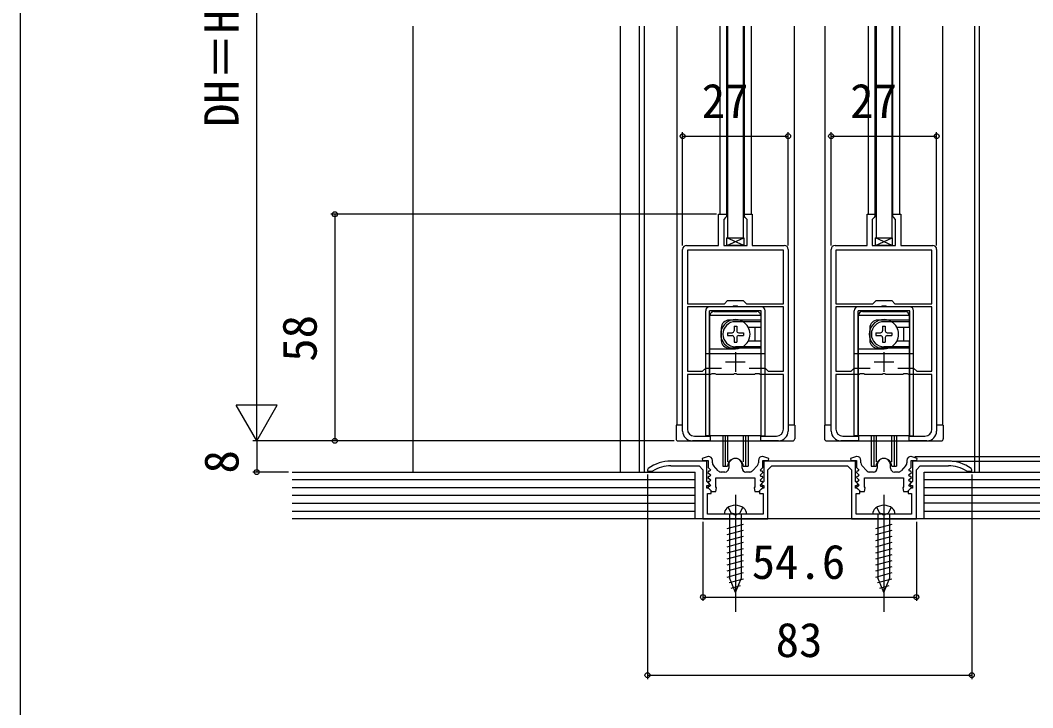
# Model space of a CAD drawing. Units: millimetres, scale not verified. Extents: x -525 to 525, y -783 to 779.
# Drawn here: x -525 to -265.9, y -594.5 to -418.5 of the extents above; entities that cross this region are included whole.
import ezdxf
from ezdxf.enums import TextEntityAlignment as Align

# ---------------------------------------------------------------- set-up
doc = ezdxf.new("R2010")
doc.units = ezdxf.units.MM
doc.header["$LTSCALE"] = 4
for name, color, linetype in [('0-2_YKK_11', 7, 'Continuous'), ('0-3_YKK_12', 2, 'Continuous'), ('0-4_YKK_13', 4, 'Continuous'), ('0-6_YKK_D', 6, 'Continuous'), ('0-7_YKK_ZWAK', 7, 'Continuous'), ('0-8_YSS_K', 3, 'Continuous'), ('0-9_YSS_KE', 3, 'Continuous')]:
    doc.layers.add(name, color=color, linetype=linetype)
doc.styles.add('ＭＳ ゴシック', font='')
doc.styles.get('ＭＳ ゴシック').set_extended_font_data('MS Gothic')

msp = doc.modelspace()

# ---------------------------------------------------------------- linework, layer by layer
at = {"layer": '0-2_YKK_11'}
for p, q in [((-355.499, -523.7), (-355.499, -477.2)), ((-328.499, -477.2), (-328.499, -523.7)), ((-317.499, -523.7), (-317.499, -477.2)), ((-290.499, -477.2), (-290.499, -523.7)), ((-341.999, -503.5), (-341.999, -508.5)), ((-303.999, -503.5), (-303.999, -508.5)), ((-344.499, -506), (-339.499, -506)), ((-306.499, -506), (-301.499, -506)), ((-347.9, -531.816), (-347.9, -531.2)), ((-346.398, -533.869), (-347.643, -532.485)), ((-343.7, -532.4), (-343.7, -533.2)), ((-340.3, -533.2), (-340.3, -532.4)), ((-336.357, -532.485), (-337.602, -533.869)), ((-336.1, -531.2), (-336.1, -531.816)), ((-309.9, -531.816), (-309.9, -531.2)), ((-308.398, -533.869), (-309.643, -532.485)), ((-305.7, -532.4), (-305.7, -533.2)), ((-302.3, -533.2), (-302.3, -532.4)), ((-298.357, -532.485), (-299.602, -533.869)), ((-298.1, -531.2), (-298.1, -531.816)), ((-344.7, -534.2), (-345.655, -534.2)), ((-338.345, -534.2), (-339.3, -534.2)), ((-306.7, -534.2), (-307.655, -534.2)), ((-300.345, -534.2), (-301.3, -534.2))]:
    msp.add_line(p, q, dxfattribs=at)
for points in [[(-354.499, -476.2), (-346.299, -476.2), (-346.299, -468.2), (-344.299, -468.2), (-344.299, -468.8), (-344.499, -469), (-344.999, -469.5), (-344.999, -476.2), (-338.999, -476.2), (-338.999, -469.5), (-339.499, -469), (-339.699, -468.8), (-339.699, -468.2), (-337.699, -468.2), (-337.699, -476.2), (-329.499, -476.2)], [(-316.499, -476.2), (-308.299, -476.2), (-308.299, -468.2), (-306.299, -468.2), (-306.299, -468.8), (-306.499, -469), (-306.999, -469.5), (-306.999, -476.2), (-300.999, -476.2), (-300.999, -469.5), (-301.499, -469), (-301.699, -468.8), (-301.699, -468.2), (-299.699, -468.2), (-299.699, -476.2), (-291.499, -476.2)], [(-338.466, -507.6), (-334.399, -507.6), (-333.599, -508.4), (-329.699, -508.4), (-329.699, -491.9), (-341.257, -491.9), (-341.535, -491.713), (-342.462, -491.713), (-342.74, -491.9), (-354.299, -491.9), (-354.299, -508.4), (-350.399, -508.4), (-349.599, -507.6), (-345.531, -507.6)], [(-300.466, -507.6), (-296.399, -507.6), (-295.599, -508.4), (-291.699, -508.4), (-291.699, -491.9), (-303.257, -491.9), (-303.535, -491.713), (-304.462, -491.713), (-304.74, -491.9), (-316.299, -491.9), (-316.299, -508.4), (-312.399, -508.4), (-311.599, -507.6), (-307.531, -507.6)], [(-329.699, -523.2), (-329.699, -509.2), (-335.657, -509.2), (-335.935, -509.013), (-336.862, -509.013), (-337.14, -509.2), (-341.54, -509.2), (-341.724, -509.08), (-342.274, -509.08), (-342.457, -509.2), (-346.857, -509.2), (-347.135, -509.013), (-348.062, -509.013), (-348.34, -509.2), (-354.299, -509.2), (-354.299, -523.2)], [(-291.699, -523.2), (-291.699, -509.2), (-297.657, -509.2), (-297.935, -509.013), (-298.862, -509.013), (-299.14, -509.2), (-303.54, -509.2), (-303.724, -509.08), (-304.274, -509.08), (-304.457, -509.2), (-308.857, -509.2), (-309.135, -509.013), (-310.062, -509.013), (-310.34, -509.2), (-316.299, -509.2), (-316.299, -523.2)], [(-352.499, -525), (-348.499, -525), (-348.499, -526.2), (-352.999, -526.2)], [(-330.999, -526.2), (-335.499, -526.2), (-335.499, -525), (-331.499, -525)], [(-314.499, -525), (-310.499, -525), (-310.499, -526.2), (-314.999, -526.2)], [(-292.999, -526.2), (-297.499, -526.2), (-297.499, -525), (-293.499, -525)], [(-348.9, -530.2), (-349, -530.2), (-350.533, -530.692), (-350.453, -531.2), (-349, -531.2), (-349, -533.001), (-348.389, -533.612), (-348.549, -534), (-348.912, -534), (-349.026, -534.275), (-348.389, -534.912), (-348.549, -535.3), (-348.912, -535.3), (-349.026, -535.575), (-348.389, -536.212), (-348.549, -536.6), (-348.912, -536.6), (-349.026, -536.875), (-348.389, -537.512), (-348.549, -537.9), (-348.912, -537.9), (-349.026, -538.174), (-348, -539.2), (-347, -539.2), (-346.812, -538.236), (-347, -537.958), (-347, -535.7)], [(-347, -535.7), (-337, -535.7), (-337, -537.958), (-337.187, -538.236), (-337, -539.2), (-336, -539.2), (-334.974, -538.174), (-335.088, -537.9), (-335.451, -537.9), (-335.611, -537.512), (-334.974, -536.875), (-335.088, -536.6), (-335.451, -536.6), (-335.611, -536.212), (-334.974, -535.575), (-335.088, -535.3), (-335.451, -535.3), (-335.611, -534.912), (-334.974, -534.275), (-335.088, -534), (-335.451, -534), (-335.611, -533.612), (-335, -533.001), (-335, -531.2), (-333.547, -531.2), (-333.467, -530.692), (-335, -530.2), (-335.1, -530.2)], [(-310.9, -530.2), (-311, -530.2), (-312.533, -530.692), (-312.453, -531.2), (-311, -531.2), (-311, -533.001), (-310.389, -533.612), (-310.549, -534), (-310.912, -534), (-311.026, -534.275), (-310.389, -534.912), (-310.549, -535.3), (-310.912, -535.3), (-311.026, -535.575), (-310.389, -536.212), (-310.549, -536.6), (-310.912, -536.6), (-311.026, -536.875), (-310.389, -537.512), (-310.549, -537.9), (-310.912, -537.9), (-311.026, -538.174), (-310, -539.2), (-309, -539.2), (-308.812, -538.236), (-309, -537.958), (-309, -535.7)], [(-309, -535.7), (-299, -535.7), (-299, -537.958), (-299.187, -538.236), (-299, -539.2), (-298, -539.2), (-296.974, -538.174), (-297.088, -537.9), (-297.451, -537.9), (-297.611, -537.512), (-296.974, -536.875), (-297.088, -536.6), (-297.451, -536.6), (-297.611, -536.212), (-296.974, -535.575), (-297.088, -535.3), (-297.451, -535.3), (-297.611, -534.912), (-296.974, -534.275), (-297.088, -534), (-297.451, -534), (-297.611, -533.612), (-297, -533.001), (-297, -531.2), (-295.547, -531.2), (-295.467, -530.692), (-297, -530.2), (-297.1, -530.2)], [(-364.289, -533.246), (-364.5, -533.654), (-364.5, -534), (-363.35, -534), (-363.19, -533.954)], [(-311.3, -531.4), (-334.7, -531.4), (-334.7, -536.6), (-335.334, -537.234), (-335.183, -537.6), (-334.7, -537.6), (-334.7, -538.3), (-335.1, -538.3), (-335.8, -539), (-335.8, -539.7), (-334.9, -539.7), (-334.9, -545), (-341.542, -545), (-341.725, -545.12), (-342.275, -545.12), (-342.458, -545), (-349.1, -545), (-349.1, -539.7), (-348.2, -539.7), (-348.2, -539), (-348.9, -538.3), (-349.3, -538.3), (-349.3, -537.6), (-348.817, -537.6), (-348.666, -537.234), (-349.3, -536.6), (-349.3, -531.4), (-358.5, -531.4)], [(-358.5, -532.6), (-351.3, -532.6), (-350.3, -533.6), (-350.3, -546.2), (-333.7, -546.2), (-333.7, -533.6), (-332.7, -532.6), (-313.3, -532.6), (-312.3, -533.6), (-312.3, -546.2), (-295.7, -546.2), (-295.7, -533.6), (-294.7, -532.6), (-287.5, -532.6)], [(-287.5, -531.4), (-296.7, -531.4), (-296.7, -536.6), (-297.334, -537.234), (-297.183, -537.6), (-296.7, -537.6), (-296.7, -538.3), (-297.1, -538.3), (-297.8, -539), (-297.8, -539.7), (-296.9, -539.7), (-296.9, -545), (-303.542, -545), (-303.725, -545.12), (-304.275, -545.12), (-304.458, -545), (-311.1, -545), (-311.1, -539.7), (-310.2, -539.7), (-310.2, -539), (-310.9, -538.3), (-311.3, -538.3), (-311.3, -537.6), (-310.817, -537.6), (-310.666, -537.234), (-311.3, -536.6), (-311.3, -531.4)], [(-282.81, -533.954), (-282.65, -534), (-281.5, -534), (-281.5, -533.654), (-281.711, -533.246)]]:
    msp.add_lwpolyline(points, dxfattribs=at)
for points in [[(-329.699, -477.4), (-354.299, -477.4), (-354.299, -491.1), (-344.799, -491.1), (-343.999, -490.3), (-339.999, -490.3), (-339.199, -491.1), (-329.699, -491.1)], [(-291.699, -477.4), (-316.299, -477.4), (-316.299, -491.1), (-306.799, -491.1), (-305.999, -490.3), (-301.999, -490.3), (-301.199, -491.1), (-291.699, -491.1)]]:
    msp.add_lwpolyline(points, close=True, dxfattribs=at)
for centre, radius, start, end in [((-354.499, -477.2), 1, 90.00001, 179.99999), ((-329.499, -477.2), 1, 0.00001, 89.99999), ((-316.499, -477.2), 1, 90.00001, 179.99999), ((-291.499, -477.2), 1, 0.00001, 89.99999), ((-352.499, -523.2), 1.8, 180.00001, 269.99999), ((-331.499, -523.2), 1.8, 270.00001, 359.99999), ((-314.499, -523.2), 1.8, 180.00001, 269.99999), ((-293.499, -523.2), 1.8, 270.00001, 359.99999), ((-352.999, -523.7), 2.5, 180.00001, 269.99999), ((-330.999, -523.7), 2.5, 270.00001, 359.99999), ((-314.999, -523.7), 2.5, 180.00001, 269.99999), ((-292.999, -523.7), 2.5, 270.00001, 359.99999), ((-348.9, -531.2), 1, 0.00001, 89.99999), ((-342, -532.4), 1.7, 359.99999, 180.00001), ((-335.1, -531.2), 1, 90.00001, 179.99999), ((-310.9, -531.2), 1, 0.00001, 89.99999), ((-304, -532.4), 1.7, 359.99999, 180.00001), ((-297.1, -531.2), 1, 90.00001, 179.99999), ((-358.5, -541.4), 10, 90, 125.37654), ((-358.5, -541.4), 8.8, 89.99999, 122.20423), ((-346.9, -531.816), 1, 180.00001, 221.98721), ((-344.7, -533.2), 1, 270.00001, 359.99999), ((-339.3, -533.2), 1, 180.00001, 269.99999), ((-337.1, -531.816), 1, 318.01279, 359.99999), ((-308.9, -531.816), 1, 180.00001, 221.98721), ((-306.7, -533.2), 1, 270.00001, 359.99999), ((-301.3, -533.2), 1, 180.00001, 269.99999), ((-299.1, -531.816), 1, 318.01279, 359.99999), ((-287.5, -541.4), 10, 54.62346, 90), ((-287.5, -541.4), 8.8, 57.79577, 90.00001), ((-345.655, -533.2), 1, 221.98723, 270.00001), ((-338.345, -533.2), 1, 269.99999, 318.01277), ((-307.655, -533.2), 1, 221.98723, 270.00001), ((-300.345, -533.2), 1, 269.99999, 318.01277)]:
    msp.add_arc(centre, radius, start, end, dxfattribs=at)
at = {"layer": '0-3_YKK_12'}
for p, q in [((-366.502, -534.2), (-366.502, -420.03)), ((-365.302, -534.2), (-365.302, -420.03)), ((-356.999, -420.03), (-356.999, -522.2)), ((-345.999, -420.03), (-345.999, -468.242)), ((-344.299, -420.03), (-344.299, -468.8)), ((-339.699, -468.75), (-339.699, -420.03)), ((-337.999, -420.03), (-337.999, -468.242)), ((-326.999, -420.03), (-326.999, -522.2)), ((-318.999, -522.2), (-318.999, -420.03)), ((-307.999, -420.03), (-307.999, -468.242)), ((-306.299, -420.03), (-306.299, -468.8)), ((-301.699, -468.7), (-301.699, -420.03)), ((-299.999, -420.03), (-299.999, -468.242)), ((-288.999, -420.03), (-288.999, -522.2)), ((-280.699, -534.2), (-280.699, -420.03)), ((-279.499, -534.2), (-279.499, -420.03))]:
    msp.add_line(p, q, dxfattribs=at)
at = {"layer": '0-4_YKK_13'}
for p, q in [((-343.999, -420.03), (-343.999, -474.2)), ((-339.999, -420.03), (-339.999, -474.2)), ((-305.996, -420.03), (-305.996, -474.2)), ((-301.999, -420.03), (-301.999, -474.2)), ((-301.996, -420.03), (-301.996, -474.2)), ((-344.15, -476.2), (-339.848, -474.2)), ((-339.848, -476.2), (-344.15, -474.2)), ((-343.999, -474.2), (-339.999, -474.2)), ((-306.15, -476.2), (-301.848, -474.2)), ((-301.848, -476.2), (-306.15, -474.2)), ((-305.999, -474.2), (-301.999, -474.2)), ((-335.402, -491.9), (-348.602, -491.9)), ((-297.402, -491.9), (-310.602, -491.9)), ((-349.602, -524.9), (-349.602, -492.9)), ((-335.402, -492.9), (-348.602, -492.9)), ((-348.602, -524.9), (-348.602, -492.9)), ((-348.502, -524.9), (-348.502, -494.1)), ((-335.502, -494.1), (-348.502, -494.1)), ((-347.502, -493.1), (-336.502, -493.1)), ((-335.502, -494.1), (-335.502, -497.15)), ((-335.402, -524.9), (-335.402, -492.9)), ((-334.402, -524.9), (-334.402, -492.9)), ((-311.602, -524.9), (-311.602, -492.9)), ((-297.402, -492.9), (-310.602, -492.9)), ((-310.602, -524.9), (-310.602, -492.9)), ((-310.502, -524.9), (-310.502, -494.1)), ((-297.502, -494.1), (-310.502, -494.1)), ((-309.502, -493.1), (-298.502, -493.1)), ((-297.502, -494.1), (-297.502, -497.15)), ((-297.402, -524.9), (-297.402, -492.9)), ((-296.402, -524.9), (-296.402, -492.9)), ((-348.602, -495.8), (-348.502, -495.9)), ((-348.502, -497.314), (-348.602, -497.214)), ((-345.602, -497.3), (-345.602, -500.5)), ((-335.502, -495.3), (-343.602, -495.3)), ((-342.352, -496.85), (-341.652, -496.85)), ((-342.352, -496.85), (-342.352, -498.05)), ((-335.502, -495.7), (-342.002, -495.7)), ((-341.652, -496.85), (-341.652, -498.05)), ((-335.502, -497.15), (-338.685, -497.15)), ((-337.002, -497.4), (-337.002, -500.4)), ((-335.502, -495.499), (-335.402, -495.4)), ((-335.402, -495.8), (-335.502, -495.9)), ((-310.602, -495.8), (-310.502, -495.9)), ((-310.502, -497.314), (-310.602, -497.214)), ((-307.602, -497.3), (-307.602, -500.5)), ((-297.502, -495.3), (-305.602, -495.3)), ((-304.352, -496.85), (-303.652, -496.85)), ((-304.352, -496.85), (-304.352, -498.05)), ((-297.502, -495.7), (-304.002, -495.7)), ((-303.652, -496.85), (-303.652, -498.05)), ((-297.502, -497.15), (-300.685, -497.15)), ((-299.002, -497.4), (-299.002, -500.4)), ((-297.502, -495.499), (-297.402, -495.4)), ((-297.402, -495.8), (-297.502, -495.9)), ((-344.052, -498.55), (-344.052, -499.25)), ((-344.052, -498.55), (-342.852, -498.55)), ((-344.052, -499.25), (-342.852, -499.25)), ((-342.352, -499.75), (-342.352, -500.95)), ((-341.652, -499.75), (-341.652, -500.95)), ((-341.152, -498.55), (-339.952, -498.55)), ((-341.152, -499.25), (-339.952, -499.25)), ((-339.952, -498.55), (-339.952, -499.25)), ((-306.052, -498.55), (-306.052, -499.25)), ((-306.052, -498.55), (-304.852, -498.55)), ((-306.052, -499.25), (-304.852, -499.25)), ((-304.352, -499.75), (-304.352, -500.95)), ((-303.652, -499.75), (-303.652, -500.95)), ((-303.152, -498.55), (-301.952, -498.55)), ((-303.152, -499.25), (-301.952, -499.25)), ((-301.952, -498.55), (-301.952, -499.25)), ((-348.502, -500.486), (-348.602, -500.586)), ((-348.602, -502), (-348.502, -501.9)), ((-335.502, -502.5), (-343.602, -502.5)), ((-342.352, -500.95), (-341.652, -500.95)), ((-335.502, -502.1), (-342.002, -502.1)), ((-342.002, -502.1), (-342.002, -502.7)), ((-335.502, -500.65), (-338.685, -500.65)), ((-335.502, -500.65), (-335.502, -524.9)), ((-335.402, -502), (-335.502, -501.9)), ((-335.502, -502.301), (-335.402, -502.4)), ((-310.502, -500.486), (-310.602, -500.586)), ((-310.602, -502), (-310.502, -501.9)), ((-297.502, -502.5), (-305.602, -502.5)), ((-304.352, -500.95), (-303.652, -500.95)), ((-297.502, -502.1), (-304.002, -502.1)), ((-304.002, -502.1), (-304.002, -502.7)), ((-297.502, -500.65), (-300.685, -500.65)), ((-297.502, -500.65), (-297.502, -524.9)), ((-297.402, -502), (-297.502, -501.9)), ((-297.502, -502.301), (-297.402, -502.4)), ((-348.602, -503.9), (-349.602, -503.9)), ((-342.002, -502.7), (-348.502, -502.7)), ((-335.502, -503.9), (-348.502, -503.9)), ((-334.402, -503.9), (-335.402, -503.9)), ((-310.602, -503.9), (-311.602, -503.9)), ((-304.002, -502.7), (-310.502, -502.7)), ((-297.502, -503.9), (-310.502, -503.9)), ((-296.402, -503.9), (-297.402, -503.9)), ((-348.602, -515.9), (-348.502, -516)), ((-335.402, -515.9), (-335.502, -516)), ((-310.602, -515.9), (-310.502, -516)), ((-297.402, -515.9), (-297.502, -516)), ((-357.199, -522.2), (-357.199, -525.7)), ((-355.499, -522.2), (-357.199, -522.2)), ((-326.799, -522.2), (-328.499, -522.2)), ((-326.799, -522.2), (-326.799, -525.7)), ((-319.199, -522.2), (-319.199, -525.7)), ((-317.499, -522.2), (-319.199, -522.2)), ((-288.799, -522.2), (-290.499, -522.2)), ((-288.799, -522.2), (-288.799, -525.7)), ((-348.602, -524.9), (-349.602, -524.9)), ((-348.502, -523.8), (-348.602, -523.9)), ((-335.502, -524.9), (-348.502, -524.9)), ((-345.252, -524.9), (-345.252, -532.7)), ((-344.602, -524.9), (-344.602, -532.7)), ((-343.979, -524.9), (-343.979, -531.577)), ((-340.024, -524.9), (-340.024, -531.577)), ((-339.402, -524.9), (-339.402, -532.7)), ((-338.752, -524.9), (-338.752, -532.7)), ((-335.502, -523.8), (-335.402, -523.9)), ((-335.402, -524.9), (-334.402, -524.9)), ((-310.602, -524.9), (-311.602, -524.9)), ((-310.502, -523.8), (-310.602, -523.9)), ((-297.502, -524.9), (-310.502, -524.9)), ((-307.252, -524.9), (-307.252, -532.7)), ((-306.602, -524.9), (-306.602, -532.7)), ((-305.979, -524.9), (-305.979, -531.577)), ((-302.024, -524.9), (-302.024, -531.577)), ((-301.402, -524.9), (-301.402, -532.7)), ((-300.752, -524.9), (-300.752, -532.7)), ((-297.502, -523.8), (-297.402, -523.9)), ((-297.402, -524.9), (-296.402, -524.9)), ((-356.699, -526.2), (-327.299, -526.2)), ((-318.699, -526.2), (-289.299, -526.2)), ((-345.252, -532.7), (-344.002, -532.7)), ((-340.002, -532.7), (-338.752, -532.7)), ((-307.252, -532.7), (-306.002, -532.7)), ((-302.002, -532.7), (-300.752, -532.7)), ((-342, -540), (-342, -570)), ((-304, -540), (-304, -570)), ((-343.85, -543.247), (-343.115, -544.722)), ((-340.15, -543.247), (-340.885, -544.722)), ((-305.85, -543.247), (-305.115, -544.722)), ((-302.15, -543.247), (-302.885, -544.722)), ((-339.15, -545), (-344.85, -545)), ((-343.55, -545), (-343.55, -561.258)), ((-342, -545), (-343.115, -544.722)), ((-342, -545), (-340.885, -544.722)), ((-340.45, -561.258), (-340.45, -545)), ((-301.15, -545), (-306.85, -545)), ((-305.55, -545), (-305.55, -561.258)), ((-304, -545), (-305.115, -544.722)), ((-304, -545), (-302.885, -544.722)), ((-302.45, -561.258), (-302.45, -545)), ((-344.1, -548.64), (-339.9, -547.515)), ((-344.1, -550.193), (-339.9, -549.068)), ((-306.1, -548.64), (-301.9, -547.515)), ((-306.1, -550.193), (-301.9, -549.068)), ((-344.1, -551.746), (-339.9, -550.621)), ((-306.1, -551.746), (-301.9, -550.621)), ((-344.1, -553.299), (-339.9, -552.174)), ((-344.1, -554.852), (-339.9, -553.726)), ((-306.1, -553.299), (-301.9, -552.174)), ((-306.1, -554.852), (-301.9, -553.726)), ((-344.1, -556.405), (-339.9, -555.279)), ((-344.1, -557.958), (-339.9, -556.832)), ((-306.1, -556.405), (-301.9, -555.279)), ((-306.1, -557.958), (-301.9, -556.832)), ((-344.1, -559.511), (-339.9, -558.385)), ((-306.1, -559.511), (-301.9, -558.385)), ((-344.1, -561.063), (-339.9, -559.938)), ((-343.634, -562.492), (-339.958, -561.506)), ((-342, -565), (-343.55, -561.258)), ((-342, -565), (-340.45, -561.258)), ((-306.1, -561.063), (-301.9, -559.938)), ((-305.634, -562.492), (-301.958, -561.506)), ((-304, -565), (-305.55, -561.258)), ((-304, -565), (-302.45, -561.258)), ((-343.055, -563.889), (-340.681, -563.253)), ((-305.055, -563.889), (-302.681, -563.253))]:
    msp.add_line(p, q, dxfattribs=at)
for points in [[(-339.848, -474.2), (-339.848, -476.2), (-344.15, -476.2), (-344.15, -474.2)], [(-301.848, -474.2), (-301.848, -476.2), (-306.15, -476.2), (-306.15, -474.2)]]:
    msp.add_lwpolyline(points, close=True, dxfattribs=at)
for centre, radius, start, end in [((-348.602, -492.9), 1, 90, 180), ((-335.402, -492.9), 1, 0, 90), ((-310.602, -492.9), 1, 90, 180), ((-297.402, -492.9), 1, 0, 90), ((-347.502, -494.1), 1, 90, 180), ((-336.502, -494.1), 1, 0, 90), ((-309.502, -494.1), 1, 90, 180), ((-298.502, -494.1), 1, 0, 90), ((-342.002, -498.9), 3.75, 58.57609, 301.42391), ((-343.602, -497.3), 2, 90, 180), ((-342.002, -498.9), 3.2, 90, 270), ((-342.002, -498.9), 3.75, 301.42391, 58.57609), ((-336.002, -497.4), 1, 165.52249, 180), ((-304.002, -498.9), 3.75, 58.57609, 301.42391), ((-305.602, -497.3), 2, 90, 180), ((-304.002, -498.9), 3.2, 90, 270), ((-304.002, -498.9), 3.75, 301.42391, 58.57609), ((-298.002, -497.4), 1, 165.52249, 180), ((-342.852, -498.05), 0.5, 270, 0), ((-342.852, -499.75), 0.5, 0, 90), ((-341.152, -498.05), 0.5, 180, 270), ((-341.152, -499.75), 0.5, 90, 180), ((-304.852, -498.05), 0.5, 270, 0), ((-304.852, -499.75), 0.5, 0, 90), ((-303.152, -498.05), 0.5, 180, 270), ((-303.152, -499.75), 0.5, 90, 180), ((-343.602, -500.5), 2, 180, 270), ((-336.002, -500.4), 1, 180, 194.47751), ((-305.602, -500.5), 2, 180, 270), ((-298.002, -500.4), 1, 180, 194.47751), ((-356.699, -525.7), 0.5, 180, 270), ((-327.299, -525.7), 0.5, 270, 0), ((-318.699, -525.7), 0.5, 180, 270), ((-289.299, -525.7), 0.5, 270, 0), ((-342.002, -532.7), 2, 360, 180), ((-304.002, -532.7), 2, 360, 180), ((-342.951, -544.94), 1.9, 129.34333, 181.81089), ((-342, -546.1), 3.4, 50.65667, 129.34333), ((-341.049, -544.94), 1.9, 358.18911, 50.65667), ((-304.951, -544.94), 1.9, 129.34333, 181.81089), ((-304, -546.1), 3.4, 50.65667, 129.34333), ((-303.049, -544.94), 1.9, 358.18911, 50.65667)]:
    msp.add_arc(centre, radius, start, end, dxfattribs=at)
at = {"layer": '0-6_YKK_D'}
for p, q in [((-464.5, -515.7), (-464.5, -289.699)), ((-355.499, -476.2), (-355.499, -447.2)), ((-355.499, -448.2), (-328.499, -448.2)), ((-328.499, -476.2), (-328.499, -447.2)), ((-317.499, -476.2), (-317.499, -447.2)), ((-317.499, -448.2), (-290.499, -448.2)), ((-290.499, -476.2), (-290.499, -447.2)), ((-346.799, -468.2), (-445.5, -468.2)), ((-444.5, -468.2), (-444.5, -526.2)), ((-464.5, -526.2), (-464.5, -508.013)), ((-464.5, -526.2), (-469.75, -517.107)), ((-459.25, -517.107), (-469.75, -517.107)), ((-464.5, -526.2), (-459.25, -517.107)), ((-357.699, -526.2), (-465.5, -526.2)), ((-357.699, -526.2), (-465.5, -526.2)), ((-464.5, -526.2), (-464.5, -534.2)), ((-357.699, -526.2), (-445.5, -526.2)), ((-296.1, -530.2), (-214.5, -530.2)), ((-286.5, -531.4), (-234.5, -531.4)), ((-456.397, -534.2), (-465.5, -534.2)), ((-364.499, -534.8), (-364.499, -587.2)), ((-281.5, -534.8), (-281.5, -587.2)), ((-350.299, -546.9), (-350.299, -567.2)), ((-295.7, -546.9), (-295.7, -567.2)), ((-350.299, -566.2), (-295.7, -566.2)), ((-364.499, -586.2), (-281.5, -586.2))]:
    msp.add_line(p, q, dxfattribs=at)
for centre in [(-355.499, -448.2), (-328.499, -448.2), (-317.499, -448.2), (-290.499, -448.2), (-444.5, -468.2), (-444.5, -526.2), (-464.5, -534.2), (-350.299, -566.2), (-295.7, -566.2), (-364.499, -586.2), (-281.5, -586.2)]:
    msp.add_circle(centre, 0.637, dxfattribs=at)
at = {"layer": '0-7_YKK_ZWAK'}
msp.add_line((-525, 746.8), (-525, -783.2), dxfattribs=at)
at = {"layer": '0-8_YSS_K'}
for p, q in [((-424.5, -420.03), (-424.5, -534.2)), ((-371.5, -420.03), (-371.5, -534.2)), ((-352.3, -536.2), (-455.397, -536.2)), ((-247.359, -536.2), (-293.7, -536.2)), ((-352.3, -538.2), (-455.397, -538.2)), ((-247.359, -538.2), (-293.7, -538.2)), ((-352.3, -540.2), (-455.397, -540.2)), ((-247.359, -540.2), (-293.7, -540.2)), ((-455.397, -542.2), (-352.3, -542.2)), ((-247.359, -542.2), (-293.7, -542.2)), ((-455.397, -544.2), (-352.3, -544.2)), ((-293.7, -544.2), (-247.359, -544.2))]:
    msp.add_line(p, q, dxfattribs=at)
at = {"layer": '0-9_YSS_KE'}
for p, q in [((-455.397, -534.2), (-352.3, -534.2)), ((-352.3, -546.2), (-352.3, -534.2)), ((-247.359, -546.2), (-455.397, -546.2))]:
    msp.add_line(p, q, dxfattribs=at)
msp.add_lwpolyline([(-293.7, -546.2), (-293.7, -534.2), (-247.359, -534.2)], dxfattribs=at)

# ---------------------------------------------------------------- texts
at = {"layer": '0-6_YKK_D', "style": 'ＭＳ ゴシック'}
for s, p in [('DH＝H－43', (-466.5, -445.858)), ('58', (-446.5, -505.961)), ('8', (-466.5, -534.564))]:
    msp.add_text(s, height=8.798, rotation=90, dxfattribs=at).set_placement(p, align=Align.BOTTOM_LEFT)
for s, p in [('27', (-350.624, -446.2)), ('27', (-312.624, -446.2)), ('54.6', (-337.829, -564.2)), ('83', (-331.693, -584.2))]:
    msp.add_text(s, height=8.798, dxfattribs=at).set_placement(p, align=Align.BOTTOM_LEFT)

doc.saveas('drawing.dxf')
